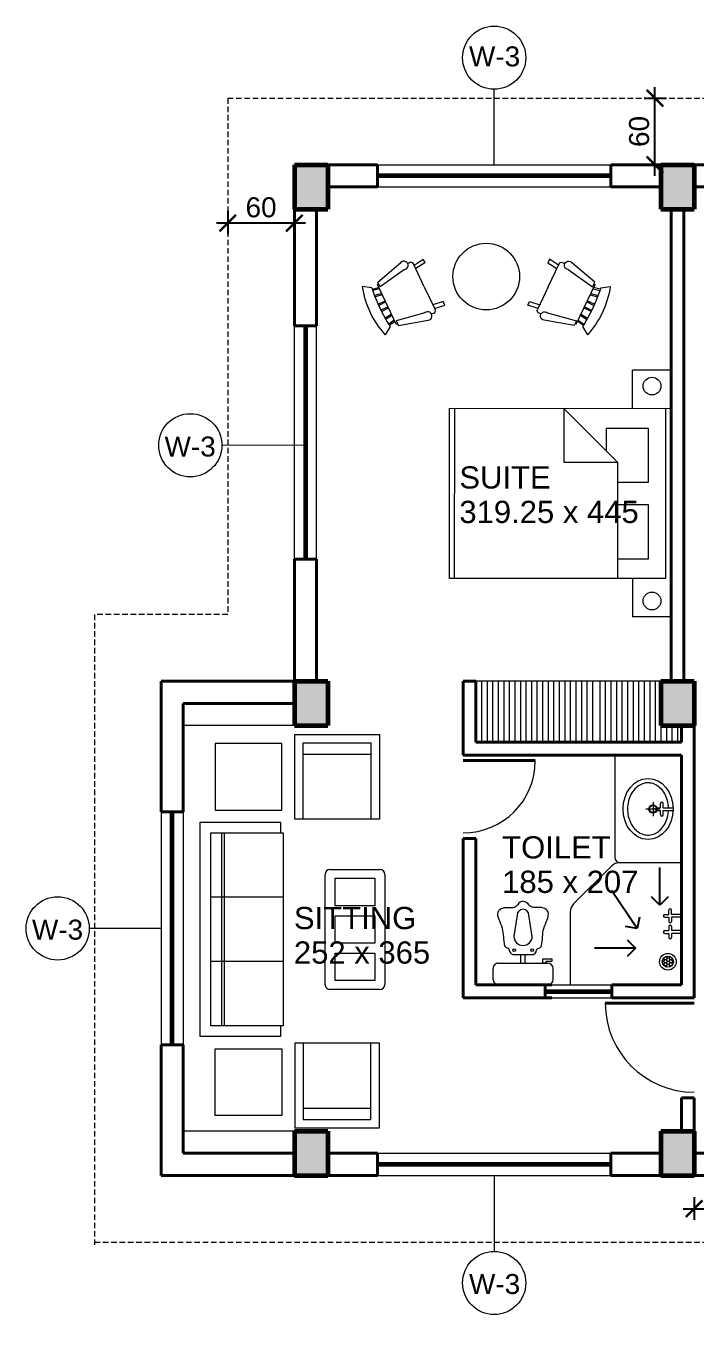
# Model space of a CAD drawing. Header units: millimetres. Extents: x -43527 to -16485, y 19062 to 36467.
# Drawn here: x -40284 to -39680, y 32938 to 34114 of the extents above; entities that cross this region are included whole.
import ezdxf

# ---------------------------------------------------------------- set-up
doc = ezdxf.new("R2010")
doc.units = ezdxf.units.MM
doc.header["$LTSCALE"] = 10
doc.header["$PDMODE"] = 35
doc.linetypes.add('DASHED', pattern=[0.75, 0.5, -0.25])
for name, color, linetype, lineweight in [('door', 30, 'Continuous', 15), ('elevation', 2, 'Continuous', 20), ('fur', 13, 'Continuous', 13), ('projection', 181, 'DASHED', 13), ('TEXT', 6, 'Continuous', 25), ('THI.', 5, 'Continuous', 60), ('THIN', 241, 'Continuous', 5), ('THIN-2', 54, 'Continuous', 9), ('WALL', 4, 'Continuous', 40)]:
    doc.layers.add(name, color=color, linetype=linetype, lineweight=lineweight)
doc.styles.get("Standard").update_dxf_attribs({"font": 'arial.ttf', "height": 18})
doc.dimstyles.new('ISO-25', dxfattribs={"dimtxt": 2.5, "dimasz": 15, "dimexe": 10, "dimexo": 30, "dimgap": 5, "dimtad": 1, "dimdsep": 46, "dimtxsty": 'Standard', "dimblk": 'ARCHTICK', "dimcen": 2.5, "dimdle": 10, "dimadec": 1, "dimazin": 0, "dimtfac": 1, "dimtmove": 0, "dimatfit": 3, "dimldrblk": 'OPEN90', "dimfxl": 1, "dimarcsym": 0})

# ---------------------------------------------------------------- blocks, each defined once
blk = doc.blocks.new('TBLWGLAS')
at = {"linetype": 'Continuous'}
for p, q in [((-22, 0), (22, 0)), ((-24, -22), (-24, -2)), ((-20.5, -20), (-20.5, -4)), ((-20.5, -4), (-9.5, -4)), ((-9.5, -4), (-9.5, -20)), ((-5.5, -20), (-5.5, -4)), ((-5.5, -4), (5.5, -4)), ((5.5, -4), (5.5, -20)), ((9.5, -20), (9.5, -4)), ((9.5, -4), (20.5, -4)), ((20.5, -4), (20.5, -20)), ((24, -2), (24, -22)), ((-9.5, -20), (-20.5, -20)), ((5.5, -20), (-5.5, -20)), ((20.5, -20), (9.5, -20)), ((22, -24), (-22, -24))]:
    blk.add_line(p, q, dxfattribs=at)
for centre, start, end in [((-22, -2), 90, 180), ((22, -2), 0, 90), ((-22, -22), 180, 270), ((22, -22), 270, 0)]:
    blk.add_arc(centre, 2, start, end, dxfattribs=at)
blk = doc.blocks.new('SOFA1')
for p, q in [((1016, 0), (-1016, 0)), ((-1016, 0), (-1016, -762)), ((-914.4, -101.6), (-914.4, -787.4)), ((914.4, -101.6), (-914.4, -101.6)), ((-304.8, -787.4), (-304.8, -101.6)), ((304.8, -787.4), (304.8, -101.6)), ((914.4, -787.4), (914.4, -101.6)), ((1016, -762), (1016, 0)), ((-914.4, -203.2), (914.4, -203.2)), ((-914.4, -228.6), (914.4, -228.6)), ((-1016, -762), (-914.4, -762)), ((-914.4, -787.4), (914.4, -787.4)), ((914.4, -762), (1016, -762))]:
    blk.add_line(p, q)
blk = doc.blocks.new('chair9')
for p, q in [((0, 381), (0, -381)), ((762, 381), (0, 381)), ((762, -381), (762, 381)), ((685.8, 304.8), (0, 304.8)), ((584.2, -304.8), (584.2, 304.8)), ((685.8, -304.8), (685.8, 304.8)), ((0, -304.8), (685.8, -304.8)), ((0, -381), (762, -381))]:
    blk.add_line(p, q)
blk = doc.blocks.new('BED')
at = {"layer": 'fur'}
for p, q in [((-21049, 22212.3), (-21083.7, 22212.3)), ((-21083.7, 22177.8), (-21083.7, 22212.3)), ((-21054.1, 22024.9), (-21249, 22024.9)), ((-21083.7, 22025), (-21083.7, 21990.4)), ((-21049, 21990.4), (-21083.7, 21990.4))]:
    blk.add_line(p, q, dxfattribs=at)
at = {"layer": 'fur', "lineweight": 20}
for p, q in [((-21049.1, 21990.4), (-21049, 22212.3)), ((-21049, 22177.7), (-21249, 22177.8)), ((-21249, 22177.8), (-21249, 22024.9)), ((-21244, 22024.9), (-21243.9, 22177.8)), ((-21145.5, 22177.8), (-21097.3, 22129.5)), ((-21145.5, 22177.8), (-21145.5, 22129.5)), ((-21054.1, 22177.7), (-21054.1, 22024.9)), ((-21069.3, 22160), (-21107.4, 22160)), ((-21107.4, 22160), (-21107.4, 22139.7)), ((-21069.3, 22111.5), (-21069.3, 22160)), ((-21145.5, 22129.5), (-21097.3, 22129.5)), ((-21097.3, 22129.5), (-21097.3, 22024.9)), ((-21097.3, 22111.5), (-21069.3, 22111.5)), ((-21069.3, 22091.1), (-21097.3, 22091.2)), ((-21069.4, 22042.6), (-21069.3, 22091.1)), ((-21097.3, 22042.7), (-21069.4, 22042.6))]:
    blk.add_line(p, q, dxfattribs=at)
for centre in [(-21066.2, 22198.1), (-21066.2, 22004.6)]:
    blk.add_circle(centre, 8, dxfattribs=at)
blk = doc.blocks.new('CHAIR_ROCKING')
at = {"linetype": 'Continuous'}
for p, q in [((-8, -4.5), (-10, -1.5)), ((-7.5, -4.5), (-7, -7)), ((-6.5, -7), (-7.02225, -4.43)), ((-4.5, -7), (-4.96674, -4.19951)), ((-4, -7), (-4.40532, -4.16272)), ((-1.5, -4.05012), (-1.5, -7)), ((-1, -7), (-1, -4.05012)), ((1, -7), (1, -4.04655)), ((1.5, -4.05012), (1.5, -7)), ((4, -7), (4.40187, -4.18694)), ((4.5, -7), (4.96761, -4.19437)), ((6.5, -7), (7, -4.4057)), ((7.5, -4.5), (7, -7)), ((8, -4.5), (10, -1.5)), ((-9, -7.5), (-12, -18.49999)), ((-7, -7.5), (-9, -7.5)), ((-9, -18.49999), (-7, -7.5)), ((-8.23428, -6.99939), (-8.3093, -7.47958)), ((-8.23041, -7), (8.23915, -7)), ((7, -7.5), (9, -7.5)), ((9, -18.49999), (7, -7.5)), ((8.31071, -7.48854), (8.23449, -7.00073)), ((9, -7.5), (12, -18.49999)), ((-10.36644, -20.64523), (-10.5, -21.49999)), ((-9, -22.49999), (-9.5, -26.49999)), ((0, -22.49999), (-9.5, -22.49999)), ((-8, -26.49999), (-7.5, -22.49999)), ((0, -22.49999), (9.5, -22.49999)), ((8, -26.49999), (7.5, -22.49999)), ((9, -22.49999), (9.5, -26.49999)), ((10.5, -21.49999), (10.3575, -20.58798)), ((-9.5, -26.49999), (-8, -26.49999)), ((9.5, -26.49999), (8, -26.49999))]:
    blk.add_line(p, q, dxfattribs=at)
for centre, radius, start, end in [((0, -34.08333), 34.08333, 72.93847, 107.0615), ((0, -68.25004), 64.25, 93.92211, 97.15267), ((0, -68.25004), 64.25, 82.84733, 93.92211), ((-10.5, -18.99999), 1.58114, 161.5651, 18.43495), ((10.5, -18.99999), 1.58114, 161.5651, 18.43495), ((-9.5, -21.49999), 1, 180, 270), ((9.5, -21.49999), 1, 270, 0)]:
    blk.add_arc(centre, radius, start, end, dxfattribs=at)
blk = doc.blocks.new('AWC')
at = {"layer": 'door'}
for p, q in [((-20360.7, 21625.6), (-20360.7, 21615.8)), ((-20311.5, 21630.5), (-20355.8, 21630.5)), ((-20306.6, 21625.6), (-20306.6, 21615.8)), ((-20311.5, 21610.9), (-20355.8, 21610.9)), ((-20335.6, 21610.9), (-20335.6, 21603.2)), ((-20331.7, 21610.9), (-20331.7, 21603.2)), ((-20325.5, 21603.2), (-20341.8, 21603.2)), ((-20341.9, 21586.8), (-20338.9, 21567.7)), ((-20328.3, 21567.7), (-20325.4, 21586.6))]:
    blk.add_line(p, q, dxfattribs=at)
blk.add_lwpolyline([(-20359.4, 21606.9), (-20359.4, 21609.5), (-20354.2, 21609.5), (-20354.2, 21610.9), (-20351.5, 21610.9), (-20351.5, 21606.9), (-20359.4, 21606.9)], dxfattribs=at)
for centre in [(-20341.8, 21599.2), (-20325.5, 21599.2)]:
    blk.add_circle(centre, 1.18, dxfattribs=at)
for centre, radius, start, end in [((-20355.8, 21625.6), 4.92, 90, 180), ((-20311.5, 21625.6), 4.92, 0, 90), ((-20355.8, 21615.8), 4.92, 180, 270), ((-20311.5, 21615.8), 4.92, 270, 0), ((-20341.8, 21599.2), 3.94, 90, 159.43), ((-20325.5, 21599.2), 3.94, 20.57, 90), ((-20333.6, 21586.7), 8.23, 359.5306, 179.5306), ((-20333.6, 21567.7), 5.31, 180, 0)]:
    blk.add_arc(centre, radius, start, end, dxfattribs=at)
at = {"layer": 'door', "extrusion": (0, 0, -1)}
blk.add_ellipse((-20333.4, 21560.8), major_axis=(-1.94, 5.59), ratio=0.948861, start_param=3.537638, end_param=4.585608, dxfattribs=at)
at = {"layer": 'door'}
blk.add_ellipse((-20333.9, 21560.8), major_axis=(1.94, 5.59), ratio=0.948861, start_param=3.537638, end_param=4.585608, dxfattribs=at)
for points in [[(-20345.5, 21600.6), (-20345.6, 21599.7), (-20346, 21597.2), (-20349.7, 21597.4), (-20351.5, 21588), (-20350.5, 21579.8), (-20359.5, 21564.7), (-20348.3, 21559.2), (-20343, 21562.3), (-20339, 21558.8), (-20338.4, 21558.2)], [(-20321.8, 21600.6), (-20321.6, 21599.7), (-20321.3, 21597.2), (-20317.5, 21597.4), (-20315.8, 21588), (-20316.8, 21579.8), (-20307.8, 21564.7), (-20318.9, 21559.2), (-20324.3, 21562.3), (-20328.2, 21558.8), (-20328.9, 21558.2)]]:
    blk.add_open_spline(points, degree=3, knots=[0, 0, 0, 0, 2.596741, 7.080952, 10.372803, 27.86475, 42.407117, 48.085065, 59.717416, 61.643023, 61.643023, 61.643023, 61.643023], dxfattribs=at)
blk = doc.blocks.new('_ArchTick')
at = {"color": 0, "linetype": 'ByBlock', "const_width": 0.15}
blk.add_lwpolyline([(-0.5, -0.5), (0.5, 0.5)], dxfattribs=at)
blk = doc.blocks.new('_Open90')
at = {"color": 0, "linetype": 'ByBlock', "lineweight": -2}
for p, q in [((0, 0), (-1, 0)), ((-0.5, 0.5), (0, 0)), ((0, 0), (-0.5, -0.5))]:
    blk.add_line(p, q, dxfattribs=at)
blk = doc.blocks.new('*D356')
at = {"layer": 'Defpoints', "color": 0, "transparency": 16777216}
for p in [(-39682.6, 33089.5), (-39637.6, 33089.5), (-39637.6, 33049.2)]:
    blk.add_point(p, dxfattribs=at)
at = {"layer": 'TEXT', "color": 0, "lineweight": -2, "transparency": 16777216}
for p, q in [((-39692.6, 33049.2), (-39627.6, 33049.2)), ((-39682.6, 33059.5), (-39682.6, 33039.2)), ((-39637.6, 33059.5), (-39637.6, 33039.2))]:
    blk.add_line(p, q, dxfattribs=at)
at = {"layer": 'TEXT', "color": 0, "lineweight": -2, "transparency": 16777216, "xscale": 15, "yscale": 15, "zscale": 15, "rotation": 180}
blk.add_blockref('_ArchTick', (-39682.6, 33049.2), dxfattribs=at)
at = {"layer": 'TEXT', "color": 0, "lineweight": -2, "transparency": 16777216, "xscale": 15, "yscale": 15, "zscale": 15}
blk.add_blockref('_ArchTick', (-39637.6, 33049.2), dxfattribs=at)
at = {"layer": 'TEXT', "color": 0, "transparency": 16777216, "insert": (-39660.1, 33063.4), "char_height": 18, "attachment_point": 5}
blk.add_mtext('45', dxfattribs=at)
blk = doc.blocks.new('*D399')
at = {"layer": 'Defpoints', "color": 0, "transparency": 16777216}
for p in [(-40102.6, 33977.5), (-40042.6, 33977.5), (-40102.6, 33936.6)]:
    blk.add_point(p, dxfattribs=at)
at = {"layer": 'elevation', "color": 0, "lineweight": -2, "transparency": 16777216}
for p, q in [((-40102.6, 33947.5), (-40102.6, 33926.6)), ((-40042.6, 33947.5), (-40042.6, 33926.6)), ((-40032.6, 33936.6), (-40112.6, 33936.6))]:
    blk.add_line(p, q, dxfattribs=at)
at = {"layer": 'elevation', "color": 0, "lineweight": -2, "transparency": 16777216, "xscale": 15, "yscale": 15, "zscale": 15, "rotation": 180}
blk.add_blockref('_ArchTick', (-40102.6, 33936.6), dxfattribs=at)
at = {"layer": 'elevation', "color": 0, "lineweight": -2, "transparency": 16777216, "xscale": 15, "yscale": 15, "zscale": 15}
blk.add_blockref('_ArchTick', (-40042.6, 33936.6), dxfattribs=at)
at = {"layer": 'elevation', "color": 0, "transparency": 16777216, "insert": (-40072.6, 33950.7), "char_height": 18, "attachment_point": 5}
blk.add_mtext('60', dxfattribs=at)
blk = doc.blocks.new('*D400')
at = {"layer": 'Defpoints', "color": 0, "transparency": 16777216}
for p in [(-39757.6, 34049.1), (-39717.9, 34049.1), (-39757.6, 33989.1)]:
    blk.add_point(p, dxfattribs=at)
at = {"layer": 'elevation', "color": 0, "lineweight": -2, "transparency": 16777216}
for p, q in [((-39717.9, 33979.1), (-39717.9, 34059.1)), ((-39727.6, 34049.1), (-39707.9, 34049.1)), ((-39727.6, 33989.1), (-39707.9, 33989.1))]:
    blk.add_line(p, q, dxfattribs=at)
at = {"layer": 'elevation', "color": 0, "lineweight": -2, "transparency": 16777216, "xscale": 15, "yscale": 15, "zscale": 15}
for p, rotation in [((-39717.9, 34049.1), 90), ((-39717.9, 33989.1), 270)]:
    blk.add_blockref('_ArchTick', p, dxfattribs=dict(at, rotation=rotation))
at = {"layer": 'elevation', "color": 0, "transparency": 16777216, "insert": (-39732.1, 34019.1), "char_height": 18, "attachment_point": 5, "rotation": 90}
blk.add_mtext('60', dxfattribs=at)

msp = doc.modelspace()

# ---------------------------------------------------------------- hatches: boundary and pattern name
at = {"layer": 'THIN'}
h = msp.add_hatch(color=256, dxfattribs=at)
h.paths.add_polyline_path([(-40042.609, 33949.114), (-40012.609, 33949.114), (-40012.609, 33989.114), (-40042.609, 33989.114)])
h.paths.add_polyline_path([(-39712.609, 33949.114), (-39682.609, 33949.114), (-39682.609, 33989.114), (-39712.609, 33989.114)])
h.paths.add_polyline_path([(-39352.609, 33989.114), (-39382.609, 33989.114), (-39382.609, 33949.114), (-39352.609, 33949.114)])
h.paths.add_polyline_path([(-39052.609, 33989.114), (-39052.609, 33949.114), (-39022.609, 33949.114), (-39022.609, 33989.114)])
h.paths.add_polyline_path([(-38692.609, 33989.114), (-38722.609, 33989.114), (-38722.609, 33949.114), (-38692.609, 33949.114)])
h.paths.add_polyline_path([(-38362.609, 33989.114), (-38392.609, 33989.114), (-38392.609, 33949.114), (-38362.609, 33949.114)])
h.paths.add_polyline_path([(-38032.609, 33989.114), (-38062.609, 33989.114), (-38062.609, 33949.114), (-38032.609, 33949.114)])
h.paths.add_polyline_path([(-37752.609, 33714.114), (-37792.609, 33714.114), (-37792.609, 33684.114), (-37752.609, 33684.114)])
h.paths.add_polyline_path([(-37752.609, 33484.114), (-37752.609, 33514.114), (-37792.609, 33514.114), (-37792.609, 33484.114)])
h.paths.add_polyline_path([(-38032.609, 33524.114), (-38062.609, 33524.114), (-38062.609, 33484.114), (-38032.609, 33484.114)])
h.paths.add_polyline_path([(-37752.609, 33119.114), (-37792.609, 33119.114), (-37792.609, 33089.114), (-37752.609, 33089.114)])
h.paths.add_polyline_path([(-37792.609, 32919.114), (-37792.609, 32889.114), (-37752.609, 32889.114), (-37752.609, 32919.114)])
h.paths.add_polyline_path([(-38032.609, 33119.114), (-38062.609, 33119.114), (-38062.609, 33079.114), (-38032.609, 33079.114)])
h.paths.add_polyline_path([(-38022.609, 32774.114), (-38022.609, 32804.114), (-38062.609, 32804.114), (-38062.609, 32774.114)])
h.paths.add_polyline_path([(-38402.609, 32804.114), (-38402.609, 32774.114), (-38362.609, 32774.114), (-38362.609, 32804.114)])
h.paths.add_polyline_path([(-38362.609, 33104.114, 1), (-38392.609, 33104.114, 1)])
h.paths.add_polyline_path([(-38692.609, 33119.114), (-38722.609, 33119.114), (-38722.609, 33079.114), (-38692.609, 33079.114)])
h.paths.add_polyline_path([(-38732.609, 32804.114), (-38732.609, 32774.114), (-38692.609, 32774.114), (-38692.609, 32804.114)])
h.paths.add_polyline_path([(-39022.609, 33079.114), (-39022.609, 33119.114), (-39052.609, 33119.114), (-39052.609, 33079.114)])
h.paths.add_polyline_path([(-39352.609, 33119.114), (-39382.609, 33119.114), (-39382.609, 33079.114), (-39352.609, 33079.114)])
h.paths.add_polyline_path([(-39712.609, 33079.114), (-39682.609, 33079.114), (-39682.609, 33119.114), (-39712.609, 33119.114)])
h.paths.add_polyline_path([(-40042.609, 33079.114), (-40012.609, 33079.114), (-40012.609, 33119.114), (-40042.609, 33119.114)])
h.paths.add_polyline_path([(-40042.609, 33484.114), (-40012.609, 33484.114), (-40012.609, 33524.114), (-40042.609, 33524.114)])
h.paths.add_polyline_path([(-39712.609, 33484.114), (-39682.609, 33484.114), (-39682.609, 33524.114), (-39712.609, 33524.114)])
h.paths.add_polyline_path([(-39382.609, 33484.114), (-39352.609, 33484.114), (-39352.609, 33524.114), (-39382.609, 33524.114)])
h.paths.add_polyline_path([(-39022.609, 33524.114), (-39052.609, 33524.114), (-39052.609, 33484.114), (-39022.609, 33484.114)])
h.paths.add_polyline_path([(-38722.609, 33484.114), (-38692.609, 33484.114), (-38692.609, 33524.114), (-38722.609, 33524.114)])
h.paths.add_polyline_path([(-38362.609, 33524.114), (-38392.609, 33524.114), (-38392.609, 33484.114), (-38362.609, 33484.114)])
h = msp.add_hatch(dxfattribs=at)
h.set_pattern_fill('HONEY', color=256, scale=0.5, style=0)
h.set_pattern_definition([(180, (-38081.3465, 34467.9788), (-2.38125, -1.374815), [1.5875, -3.175]), (300, (-38081.3465, 34467.9788), (2.3812497, -1.3748155), [1.5875, -3.175]), (240, (-38081.3465, 34467.9788), (-3e-07, -2.7496305), [-3.175, 1.5875])])
h.paths.add_polyline_path([(-39706.246, 33266.589, 1), (-39706.246, 33276.589, 1)])

# ---------------------------------------------------------------- linework, layer by layer
at = {"layer": 'door'}
for p, q in [((-39719.255, 33402.747), (-39719.255, 33415.217)), ((-39712.86, 33410.232), (-39712.86, 33413.982)), ((-39710.36, 33410.232), (-39710.36, 33413.982)), ((-39713.44, 33408.982), (-39725.94, 33408.982)), ((-39716.61, 33410.232), (-39712.86, 33410.232)), ((-39716.61, 33407.732), (-39712.86, 33407.732)), ((-39712.86, 33403.982), (-39712.86, 33407.732)), ((-39710.36, 33410.232), (-39701.61, 33410.232)), ((-39710.36, 33407.732), (-39701.61, 33407.732)), ((-39710.36, 33403.982), (-39710.36, 33407.732)), ((-39701.61, 33410.232), (-39701.61, 33407.732)), ((-39709.109, 33314.169), (-39705.359, 33314.169)), ((-39709.109, 33311.669), (-39705.359, 33311.669)), ((-39705.359, 33314.169), (-39705.359, 33317.919)), ((-39705.359, 33311.669), (-39705.359, 33307.919)), ((-39702.859, 33314.169), (-39702.859, 33317.919)), ((-39694.109, 33314.169), (-39702.859, 33314.169)), ((-39702.859, 33311.669), (-39702.859, 33307.919)), ((-39694.109, 33311.669), (-39702.859, 33311.669)), ((-39709.109, 33299.559), (-39705.359, 33299.559)), ((-39709.109, 33297.059), (-39705.359, 33297.059)), ((-39705.359, 33303.309), (-39705.359, 33299.559)), ((-39705.359, 33297.059), (-39705.359, 33293.309)), ((-39702.859, 33303.309), (-39702.859, 33299.559)), ((-39694.109, 33299.559), (-39702.859, 33299.559)), ((-39702.859, 33297.059), (-39702.859, 33293.309)), ((-39694.109, 33297.059), (-39702.859, 33297.059))]:
    msp.add_line(p, q, dxfattribs=at)
for centre, radius in [((-39862.671, 34085.51), 28.442), ((-40136.324, 33736.552), 28.442), ((-39719.69, 33408.982), 3.75), ((-39719.69, 33408.982), 3.125), ((-40255.753, 33301.552), 28.442), ((-39862.671, 32982.339), 28.442)]:
    msp.add_circle(centre, radius, dxfattribs=at)
for centre, radius, start, end in [((-39890.609, 33452.614), 65, 270, 0), ((-39711.61, 33413.982), 1.25, 360, 180), ((-39716.61, 33408.982), 1.25, 90, 270), ((-39711.61, 33403.982), 1.25, 180, 360), ((-39704.109, 33317.919), 1.25, 0, 180), ((-39709.109, 33312.919), 1.25, 90, 270), ((-39704.109, 33307.919), 1.25, 180, 0), ((-39709.109, 33298.309), 1.25, 90, 270), ((-39704.109, 33303.309), 1.25, 0, 180), ((-39704.109, 33293.309), 1.25, 180, 0), ((-39682.609, 33234.114), 80, 180, 270)]:
    msp.add_arc(centre, radius, start, end, dxfattribs=at)
msp.add_ellipse((-39724.109, 33409.114), major_axis=(0, 27.5), ratio=0.81818182, dxfattribs=at)
msp.add_open_spline([(-39705.63, 33410.232), (-39705.715, 33412.458), (-39706.052, 33414.667), (-39707.214, 33418.924), (-39708.052, 33420.964), (-39710.132, 33424.635), (-39711.374, 33426.265), (-39714.129, 33428.997), (-39715.641, 33430.097), (-39718.797, 33431.719), (-39720.441, 33432.241), (-39722.767, 33432.567), (-39723.438, 33432.614), (-39724.109, 33432.614), (-39725.389, 33432.614), (-39726.67, 33432.444), (-39729.569, 33431.658), (-39731.176, 33430.925), (-39734.213, 33428.891), (-39735.641, 33427.59), (-39738.178, 33424.496), (-39739.286, 33422.702), (-39741.06, 33418.765), (-39741.725, 33416.622), (-39742.539, 33412.173), (-39742.688, 33409.868), (-39742.452, 33405.305), (-39742.067, 33403.047), (-39740.808, 33398.78), (-39739.933, 33396.771), (-39737.789, 33393.174), (-39736.522, 33391.586), (-39733.728, 33388.946), (-39732.203, 33387.893), (-39729.03, 33386.367), (-39727.384, 33385.892), (-39724.067, 33385.518), (-39722.396, 33385.619), (-39719.106, 33386.398), (-39717.486, 33387.079), (-39714.412, 33389.01), (-39712.959, 33390.263), (-39710.361, 33393.272), (-39709.217, 33395.028), (-39707.363, 33398.908), (-39706.653, 33401.031), (-39705.9, 33404.71), (-39705.713, 33406.217), (-39705.642, 33407.732)], degree=3, knots=[4.75854168, 4.75854168, 4.75854168, 4.75854168, 5.0345045, 5.0345045, 5.31810119, 5.31810119, 5.60169789, 5.60169789, 5.88529459, 5.88529459, 6.16889129, 6.16889129, 6.28318531, 6.28318531, 6.28318531, 6.50123207, 6.50123207, 6.78440275, 6.78440275, 7.06757344, 7.06757344, 7.35074413, 7.35074413, 7.63391481, 7.63391481, 7.9170855, 7.9170855, 8.20025618, 8.20025618, 8.48342687, 8.48342687, 8.76659756, 8.76659756, 9.04976824, 9.04976824, 9.33293893, 9.33293893, 9.61610961, 9.61610961, 9.89970631, 9.89970631, 10.18330301, 10.18330301, 10.46689971, 10.46689971, 10.75049641, 10.75049641, 10.93848158, 10.93848158, 10.93848158, 10.93848158], dxfattribs=at)
at = {"layer": 'elevation'}
for p, q in [((-39967.609, 33989.114), (-39757.609, 33989.114)), ((-39967.609, 33969.114), (-39757.609, 33969.114)), ((-40042.609, 33634.114), (-40042.609, 33844.114)), ((-40022.609, 33634.114), (-40022.609, 33844.114)), ((-39712.609, 33524.114), (-39879.109, 33524.114)), ((-39874.109, 33524.114), (-39874.109, 33469.114)), ((-39869.109, 33524.114), (-39869.109, 33469.114)), ((-39864.109, 33524.114), (-39864.109, 33469.114)), ((-39859.109, 33524.114), (-39859.109, 33469.114)), ((-39854.109, 33524.114), (-39854.109, 33469.114)), ((-39849.109, 33524.114), (-39849.109, 33469.114)), ((-39844.109, 33524.114), (-39844.109, 33469.114)), ((-39839.109, 33524.114), (-39839.109, 33469.114)), ((-39834.109, 33524.114), (-39834.109, 33469.114)), ((-39829.109, 33524.114), (-39829.109, 33469.114)), ((-39824.109, 33524.114), (-39824.109, 33469.114)), ((-39819.109, 33524.114), (-39819.109, 33469.114)), ((-39814.109, 33524.114), (-39814.109, 33469.114)), ((-39809.109, 33524.114), (-39809.109, 33469.114)), ((-39804.109, 33524.114), (-39804.109, 33469.114)), ((-39799.109, 33524.114), (-39799.109, 33469.114)), ((-39794.109, 33524.114), (-39794.109, 33469.114)), ((-39789.109, 33524.114), (-39789.109, 33469.114)), ((-39784.109, 33524.114), (-39784.109, 33469.114)), ((-39779.109, 33524.114), (-39779.109, 33469.114)), ((-39774.109, 33524.114), (-39774.109, 33469.114)), ((-39767.609, 33524.114), (-39767.609, 33469.114)), ((-39762.609, 33524.114), (-39762.609, 33469.114)), ((-39757.609, 33524.114), (-39757.609, 33469.114)), ((-39752.609, 33524.114), (-39752.609, 33469.114)), ((-39747.609, 33524.114), (-39747.609, 33469.114)), ((-39747.609, 33524.114), (-39747.609, 33469.114)), ((-39742.609, 33524.114), (-39742.609, 33469.114)), ((-39737.609, 33524.114), (-39737.609, 33469.114)), ((-39732.609, 33524.114), (-39732.609, 33469.114)), ((-39727.609, 33524.114), (-39727.609, 33469.114)), ((-39722.609, 33524.114), (-39722.609, 33469.114)), ((-39717.609, 33524.114), (-39717.609, 33469.114)), ((-40042.609, 33484.114), (-40142.609, 33484.114)), ((-39712.609, 33484.114), (-39712.609, 33469.114)), ((-39707.609, 33484.114), (-39707.609, 33469.114)), ((-39702.609, 33484.114), (-39702.609, 33469.114)), ((-39697.609, 33484.114), (-39697.609, 33469.114)), ((-39754.109, 33457.614), (-39754.109, 33365.614)), ((-40162.609, 33406.614), (-40162.609, 33196.614)), ((-40142.609, 33406.614), (-40142.609, 33196.614)), ((-39694.109, 33360.614), (-39749.109, 33360.614)), ((-39816.609, 33250.614), (-39756.609, 33250.614)), ((-39816.609, 33239.114), (-39756.609, 33239.114)), ((-40042.609, 33119.114), (-40142.609, 33119.114)), ((-39967.609, 33099.114), (-39757.609, 33099.114)), ((-39967.609, 33079.114), (-39757.609, 33079.114))]:
    msp.add_line(p, q, dxfattribs=at)
msp.add_arc((-39749.109, 33365.614), 5, 180, 270, dxfattribs=at)
at = {"layer": 'fur'}
for points in [[(-40113.861, 33408.103), (-40053.861, 33408.103), (-40053.861, 33468.103), (-40113.861, 33468.103)], [(-40113.861, 33193.179), (-40053.861, 33193.179), (-40053.861, 33133.179), (-40113.861, 33133.179)]]:
    msp.add_lwpolyline(points, close=True, dxfattribs=at)
msp.add_circle((-39869.786, 33888.446), 30, dxfattribs=at)
at = {"layer": 'projection'}
for p, q in [((-40102.609, 34049.114), (-37972.609, 34049.114)), ((-40102.609, 34049.114), (-40102.609, 33584.114)), ((-40222.609, 33584.114), (-40222.609, 33014.114)), ((-40102.609, 33584.114), (-40222.609, 33584.114)), ((-40222.609, 33019.114), (-38782.609, 33019.114))]:
    msp.add_line(p, q, dxfattribs=at)
at = {"layer": 'THI.'}
for p, q in [((-40042.609, 33989.114), (-40042.609, 33949.114)), ((-40042.609, 33989.114), (-40012.609, 33989.114)), ((-40012.609, 33989.114), (-40012.609, 33949.114)), ((-39712.609, 33989.114), (-39682.609, 33989.114)), ((-39712.609, 33989.114), (-39712.609, 33949.114)), ((-39682.609, 33989.114), (-39682.609, 33949.114)), ((-39757.609, 33979.114), (-39967.609, 33979.114)), ((-40042.609, 33949.114), (-40012.609, 33949.114)), ((-39712.609, 33949.114), (-39682.609, 33949.114)), ((-40032.609, 33844.114), (-40032.609, 33634.114)), ((-40042.609, 33524.114), (-40012.609, 33524.114)), ((-40042.609, 33524.114), (-40042.609, 33484.114)), ((-40012.609, 33524.114), (-40012.609, 33484.114)), ((-39712.609, 33524.114), (-39682.609, 33524.114)), ((-39712.609, 33524.114), (-39712.609, 33484.114)), ((-39682.609, 33524.114), (-39682.609, 33484.114)), ((-40042.609, 33484.114), (-40012.609, 33484.114)), ((-39712.609, 33484.114), (-39682.609, 33484.114)), ((-40152.609, 33196.614), (-40152.609, 33406.614)), ((-39816.609, 33244.864), (-39756.609, 33244.864)), ((-40042.609, 33119.114), (-40012.609, 33119.114)), ((-40042.609, 33119.114), (-40042.609, 33079.114)), ((-40012.609, 33119.114), (-40012.609, 33079.114)), ((-39712.609, 33119.114), (-39712.609, 33079.114)), ((-39712.609, 33119.114), (-39682.609, 33119.114)), ((-39682.609, 33119.114), (-39682.609, 33079.114)), ((-39757.609, 33089.114), (-39967.609, 33089.114)), ((-40042.609, 33079.114), (-40012.609, 33079.114)), ((-39712.609, 33079.114), (-39682.609, 33079.114))]:
    msp.add_line(p, q, dxfattribs=at)
at = {"layer": 'THIN'}
for p, q in [((-39862.609, 33989.114), (-39862.732, 34057.068)), ((-40032.609, 33736.614), (-40107.883, 33736.479)), ((-40162.609, 33301.614), (-40227.312, 33301.498)), ((-39862.609, 33079.114), (-39862.732, 33010.78))]:
    msp.add_line(p, q, dxfattribs=at)
for radius in [7.5, 5]:
    msp.add_circle((-39706.246, 33271.589), radius, dxfattribs=at)
at = {"layer": 'THIN-2'}
for p, q in [((-39791.18, 33323.543), (-39757.038, 33357.685)), ((-39749.109, 33360.614), (-39749.967, 33360.614)), ((-39794.109, 33316.472), (-39794.109, 33250.614))]:
    msp.add_line(p, q, dxfattribs=at)
for centre, start, end in [((-39749.967, 33350.614), 90, 135), ((-39784.109, 33316.472), 135, 180)]:
    msp.add_arc(centre, 10, start, end, dxfattribs=at)
at = {"layer": 'WALL'}
for p, q in [((-40012.609, 33989.114), (-39967.609, 33989.114)), ((-39967.609, 33989.114), (-39967.609, 33969.114)), ((-39757.609, 33989.114), (-39712.609, 33989.114)), ((-39757.609, 33989.114), (-39757.609, 33969.114)), ((-39682.609, 33989.114), (-39637.609, 33989.114)), ((-40012.609, 33969.114), (-39967.609, 33969.114)), ((-39757.609, 33969.114), (-39712.609, 33969.114)), ((-39682.609, 33969.114), (-39637.609, 33969.114)), ((-40042.609, 33844.114), (-40042.609, 33949.114)), ((-40022.609, 33844.114), (-40022.609, 33949.114)), ((-39703.359, 33949.114), (-39703.359, 33524.114)), ((-39691.859, 33949.114), (-39691.859, 33524.114)), ((-40022.609, 33844.114), (-40042.609, 33844.114)), ((-40022.609, 33634.114), (-40042.609, 33634.114)), ((-40042.609, 33524.114), (-40042.609, 33634.114)), ((-40022.609, 33524.114), (-40022.609, 33634.114)), ((-40042.609, 33524.114), (-40162.609, 33524.114)), ((-40162.609, 33524.114), (-40162.609, 33406.614)), ((-39890.609, 33524.114), (-39890.609, 33457.614)), ((-39879.109, 33524.114), (-39890.609, 33524.114)), ((-39879.109, 33524.114), (-39879.109, 33469.114)), ((-40042.609, 33504.114), (-40142.609, 33504.114)), ((-40142.609, 33504.114), (-40142.609, 33406.614)), ((-39694.109, 33484.114), (-39694.109, 33469.114)), ((-39682.609, 33484.114), (-39682.609, 33239.114)), ((-39694.109, 33469.114), (-39879.109, 33469.114)), ((-39694.109, 33457.614), (-39890.609, 33457.614)), ((-39825.609, 33452.614), (-39890.609, 33452.614)), ((-39694.109, 33457.614), (-39694.109, 33250.614)), ((-40142.609, 33406.614), (-40162.609, 33406.614)), ((-39890.609, 33382.614), (-39890.609, 33239.114)), ((-39879.109, 33382.614), (-39890.609, 33382.614)), ((-39879.109, 33382.614), (-39879.109, 33250.614)), ((-39816.609, 33250.614), (-39879.109, 33250.614)), ((-39816.609, 33250.614), (-39816.609, 33239.114)), ((-39810.609, 33250.614), (-39816.609, 33250.614)), ((-39756.609, 33250.614), (-39694.109, 33250.614)), ((-39756.609, 33250.614), (-39694.109, 33250.614)), ((-39756.609, 33250.614), (-39756.609, 33239.114)), ((-39694.109, 33250.614), (-39694.109, 33250.614)), ((-39816.609, 33239.114), (-39890.609, 33239.114)), ((-39810.609, 33239.114), (-39816.609, 33239.114)), ((-39682.609, 33239.114), (-39756.609, 33239.114)), ((-39682.609, 33239.114), (-39694.109, 33239.114)), ((-39762.609, 33234.114), (-39682.609, 33234.114)), ((-40142.609, 33196.614), (-40162.609, 33196.614)), ((-40162.609, 33196.614), (-40162.609, 33079.114)), ((-40142.609, 33196.614), (-40142.609, 33099.114)), ((-39682.609, 33149.114), (-39694.109, 33149.114)), ((-39694.109, 33149.114), (-39694.109, 33119.114)), ((-39682.609, 33149.114), (-39682.609, 33119.114)), ((-40042.609, 33099.114), (-40142.609, 33099.114)), ((-40012.609, 33099.114), (-39967.609, 33099.114)), ((-39967.609, 33099.114), (-39967.609, 33079.114)), ((-39757.609, 33099.114), (-39712.609, 33099.114)), ((-39757.609, 33099.114), (-39757.609, 33079.114)), ((-39682.609, 33099.114), (-39637.609, 33099.114)), ((-40042.609, 33079.114), (-40162.609, 33079.114)), ((-40012.609, 33079.114), (-39967.609, 33079.114)), ((-39757.609, 33079.114), (-39712.609, 33079.114)), ((-39682.609, 33079.114), (-39637.609, 33079.114))]:
    msp.add_line(p, q, dxfattribs=at)

# ---------------------------------------------------------------- block references
at = {"layer": 'door'}
msp.add_blockref('BED', (-18654.337, 11591.75), dxfattribs=at)
at = {"layer": 'fur'}
for name, p, xscale, yscale, zscale, rotation in [('CHAIR_ROCKING', (-39974.442, 33856.226), 2.400000000002005, 2.400000000002005, 2.400000000002005, 115.3126618784757), ('CHAIR_ROCKING', (-39765.13, 33856.226), -2.400000000002005, 2.400000000001455, 2.4, 244.6873381215244), ('chair9', (-40004.15, 33399.964), -0.1000000000003638, 0.09999999999854481, 0.1, 270), ('SOFA1', (-40127.543, 33300.641), -0.09500000000116415, 0.09500000000116415, 0.095, 90), ('TBLWGLAS', (-39961.011, 33300.641), 2.25, 2.25, 2.25, 270), ('chair9', (-40004.15, 33198.217), 0.1000000000003638, 0.1000000000003638, 0.1000000000003638, 270)]:
    msp.add_blockref(name, p, dxfattribs=dict(at, xscale=xscale, yscale=yscale, zscale=zscale, rotation=rotation))
at = {"layer": 'WALL', "rotation": 180}
msp.add_blockref('AWC', (-60170.243, 54881.157), dxfattribs=at)

# ---------------------------------------------------------------- texts
at = {"layer": 'elevation'}
for p in [(-39885.341, 34077.693), (-40159.512, 33726.438), (-40278.941, 33291.438), (-39885.341, 32972.4)]:
    msp.add_text('W-3', height=18, dxfattribs=at).set_placement(p)
at = {"layer": 'TEXT'}
for s, p in [('SUITE', (-39894.034, 33697.613)), ('319.25 x 445', (-39894.034, 33666.56)), ('TOILET', (-39855.503, 33364.551)), ('185 x 207', (-39855.503, 33333.499)), ('SITTING', (-40043.027, 33300.903)), ('252 x 365', (-40043.027, 33269.851))]:
    msp.add_text(s, height=20, dxfattribs=at).set_placement(p)

# ---------------------------------------------------------------- dimensions: what is measured, and where the dimension line sits
at = {"layer": 'elevation'}
dim = msp.add_linear_dim(base=(-39717.927, 34049.114), p1=(-39757.609, 33989.114), p2=(-39757.609, 34049.114), angle=90, dimstyle='ISO-25', dxfattribs=at)
dim.commit()
dim.dimension.update_dxf_attribs({"geometry": '*D400', "text_midpoint": (-39732.118, 34019.114)})
dim = msp.add_linear_dim(base=(-40102.609, 33936.557), p1=(-40042.609, 33977.549), p2=(-40102.609, 33977.549), dimstyle='ISO-25', dxfattribs=at)
dim.commit()
dim.dimension.update_dxf_attribs({"geometry": '*D399', "text_midpoint": (-40072.609, 33950.747)})
at = {"layer": 'TEXT'}
dim = msp.add_linear_dim(base=(-39637.609, 33049.202), p1=(-39682.609, 33089.513), p2=(-39637.609, 33089.513), dimstyle='ISO-25', dxfattribs=at)
dim.commit()
dim.dimension.update_dxf_attribs({"geometry": '*D356', "text_midpoint": (-39660.109, 33063.355)})

# ---------------------------------------------------------------- leaders
at = {"layer": 'THIN'}
for points, override in [([(-39713.459, 33322.531), (-39713.459, 33356.387)], {"dimgap": 2, "dimtad": 0}), ([(-39733.896, 33301.388), (-39756.898, 33335.556)], {"dimgap": 2, "dimtad": 0}), ([(-39735.297, 33283.86), (-39772.217, 33283.86)], {"dimgap": 5, "dimtad": 0, "dimtmove": 1})]:
    msp.add_leader(points, dimstyle='ISO-25', override=override, dxfattribs=at)

doc.saveas('drawing.dxf')
